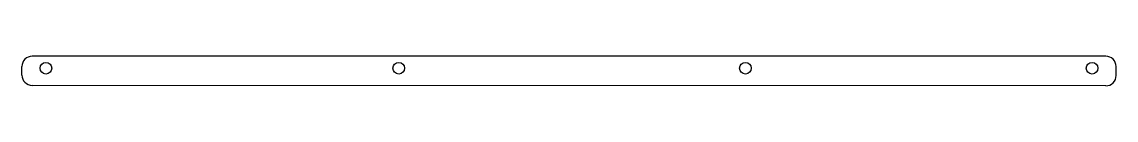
# Model space of a CAD drawing. Header units: millimetres. Extents: x 0 to 319, y -9 to 0.
import ezdxf

# ---------------------------------------------------------------- set-up
doc = ezdxf.new("R2010")
doc.units = ezdxf.units.MM
doc.layers.get('0').update_dxf_attribs({"linetype": 'CONTINUOUS'})

msp = doc.modelspace()

# ---------------------------------------------------------------- linework, layer by layer
for p, q in [((315.9, -0.37), (3.1, -0.37)), ((315.9, -0.37), (3.1, -0.37)), ((0.1, -5.87), (0.1, -3.37)), ((318.9, -6), (318.9, -3.37)), ((315.89, -9), (3.09, -8.87))]:
    msp.add_line(p, q)
for centre in [(7.09, -3.87), (109.89, -3.87), (210.89, -3.87), (311.89, -3.87)]:
    msp.add_circle(centre, 1.7)
for centre, start, end in [((3.1, -3.37), 90, 180), ((3.1, -3.37), 90, 180), ((315.9, -3.37), 0, 90), ((315.9, -3.37), 0, 90), ((3.1, -5.87), 180, 269.9765), ((315.9, -6), -90.0235, 0)]:
    msp.add_arc(centre, 3, start, end)

doc.saveas('drawing.dxf')
